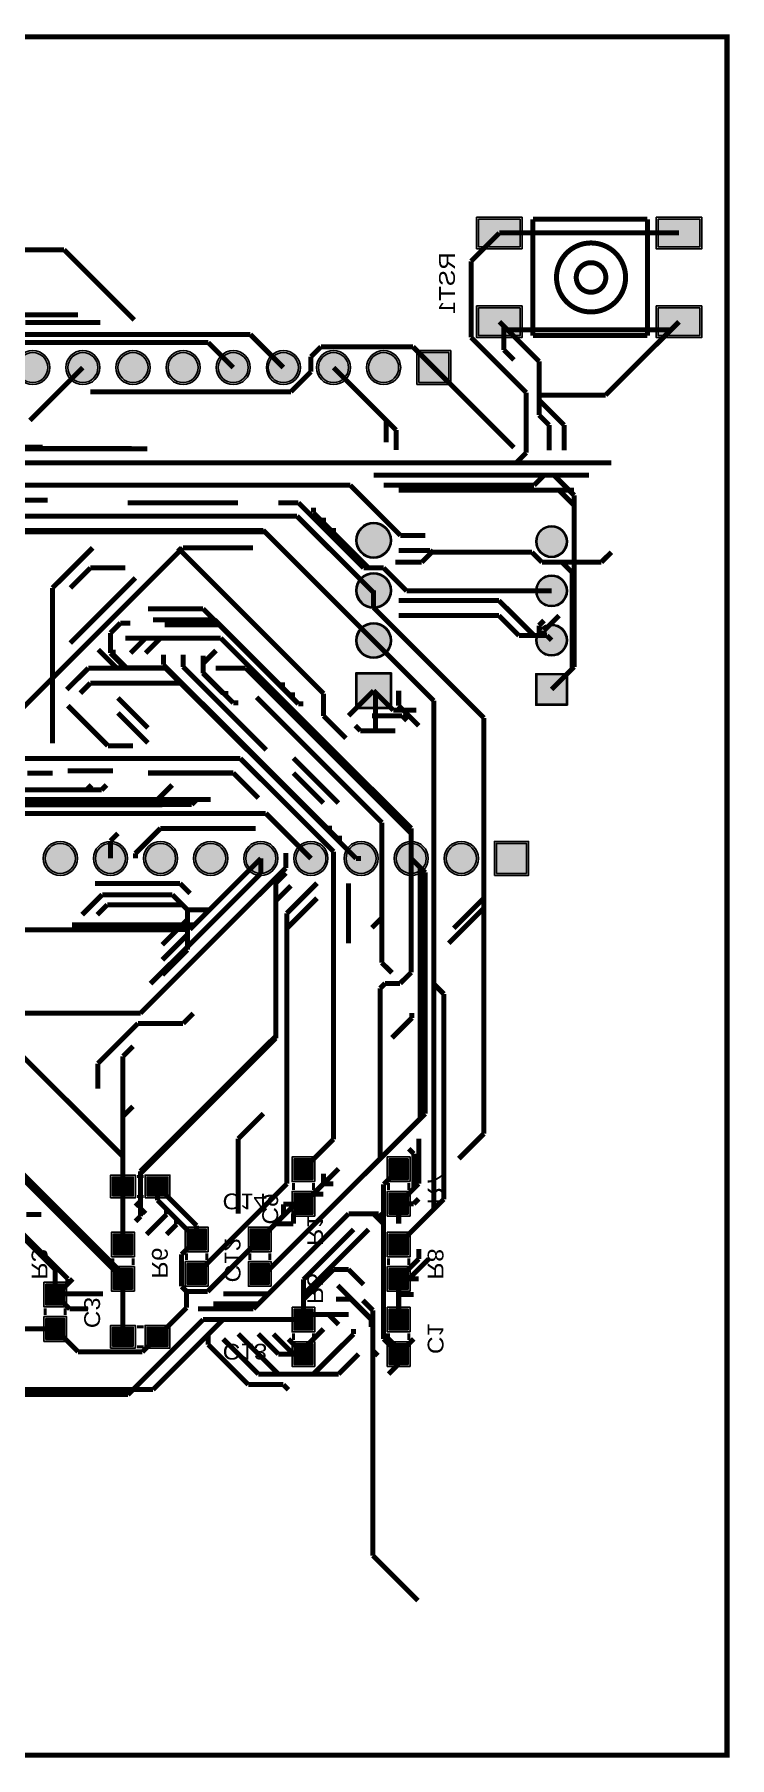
# Model space of a CAD drawing. Header units: millimetres. Extents: x -2.5 to 95.4, y -142.9 to -55.5.
# Drawn here: x 60.2 to 95.4, y -142.9 to -55.5 of the extents above; entities that cross this region are included whole.
import ezdxf
from ezdxf.enums import TextEntityAlignment as Align

# ---------------------------------------------------------------- set-up
doc = ezdxf.new("R2010")
doc.units = ezdxf.units.MM
doc.header["$MEASUREMENT"] = 0
for name, color, linetype, true_color in [('Board-Outline-Layer', 7, 'Continuous', 0xff00ff), ('Bottom-Layer', 7, 'Continuous', 0x0000ff), ('Bottom-Paste-Mask-Layer', 7, 'Continuous', 0x800000), ('Bottom-Silkscreen-Layer', 7, 'Continuous', 0x66cc33), ('Bottom-Solder-Mask-Layer', 7, 'Continuous', 0xaa00ff)]:
    doc.layers.add(name, color=color, linetype=linetype, true_color=true_color)
doc.styles.get("Standard").update_dxf_attribs({"font": 'arial.ttf'})

msp = doc.modelspace()

# ---------------------------------------------------------------- hatches: boundary and pattern name
at = {"layer": 'Bottom-Layer'}
for points in [[(84.762, -64.866), (84.762, -66.266), (82.662, -66.266), (82.662, -64.866)], [(93.868, -64.869), (93.868, -66.269), (91.768, -66.269), (91.768, -64.869)], [(84.765, -69.37), (84.765, -70.77), (82.665, -70.77), (82.665, -69.37)], [(93.868, -69.37), (93.868, -70.77), (91.768, -70.77), (91.768, -69.37)], [(59.309, -72.39, 1), (60.833, -72.39, 1)], [(61.849, -72.39, 1), (63.373, -72.39, 1)], [(64.389, -72.39, 1), (65.913, -72.39, 1)], [(66.929, -72.39, 1), (68.453, -72.39, 1)], [(69.469, -72.39, 1), (70.993, -72.39, 1)], [(72.009, -72.39, 1), (73.533, -72.39, 1)], [(74.549, -72.39, 1), (76.073, -72.39, 1)], [(77.089, -72.39, 1), (78.613, -72.39, 1)], [(79.629, -73.152), (79.629, -71.628), (81.153, -71.628), (81.153, -73.152)], [(76.493, -81.153, 1), (78.193, -81.153, 1)], [(85.61, -81.213, 1), (87.11, -81.213, 1)], [(76.493, -83.693, 1), (78.193, -83.693, 1)], [(85.61, -83.713, 1), (87.11, -83.713, 1)], [(76.493, -86.233, 1), (78.193, -86.233, 1)], [(85.61, -86.213, 1), (87.11, -86.213, 1)], [(78.193, -89.623), (76.493, -89.623), (76.493, -87.923), (78.193, -87.923)], [(87.11, -89.463), (85.61, -89.463), (85.61, -87.963), (87.11, -87.963)], [(60.706, -97.282, 1), (62.23, -97.282, 1)], [(63.246, -97.282, 1), (64.77, -97.282, 1)], [(65.786, -97.282, 1), (67.31, -97.282, 1)], [(68.326, -97.282, 1), (69.85, -97.282, 1)], [(70.866, -97.282, 1), (72.39, -97.282, 1)], [(73.406, -97.282, 1), (74.93, -97.282, 1)], [(75.946, -97.282, 1), (77.47, -97.282, 1)], [(78.486, -97.282, 1), (80.01, -97.282, 1)], [(81.026, -97.282, 1), (82.55, -97.282, 1)], [(83.566, -98.044), (83.566, -96.52), (85.09, -96.52), (85.09, -98.044)], [(74.262, -113.569), (73.312, -113.569), (73.312, -112.519), (74.262, -112.519)], [(79.088, -113.569), (78.138, -113.569), (78.138, -112.519), (79.088, -112.519)], [(64.118, -114.394), (64.118, -113.444), (65.168, -113.444), (65.168, -114.394)], [(65.868, -114.394), (65.868, -113.444), (66.918, -113.444), (66.918, -114.394)], [(74.262, -115.319), (73.312, -115.319), (73.312, -114.269), (74.262, -114.269)], [(79.088, -115.319), (78.138, -115.319), (78.138, -114.269), (79.088, -114.269)], [(68.852, -117.125), (67.902, -117.125), (67.902, -116.075), (68.852, -116.075)], [(72.052, -117.125), (71.102, -117.125), (71.102, -116.075), (72.052, -116.075)], [(65.118, -117.379), (64.168, -117.379), (64.168, -116.329), (65.118, -116.329)], [(78.138, -116.329), (79.088, -116.329), (79.088, -117.379), (78.138, -117.379)], [(68.852, -118.875), (67.902, -118.875), (67.902, -117.825), (68.852, -117.825)], [(72.052, -118.875), (71.102, -118.875), (71.102, -117.825), (72.052, -117.825)], [(65.118, -119.129), (64.168, -119.129), (64.168, -118.079), (65.118, -118.079)], [(78.138, -118.079), (79.088, -118.079), (79.088, -119.129), (78.138, -119.129)], [(60.736, -118.869), (61.686, -118.869), (61.686, -119.919), (60.736, -119.919)], [(73.312, -120.139), (74.262, -120.139), (74.262, -121.189), (73.312, -121.189)], [(79.088, -121.189), (78.138, -121.189), (78.138, -120.139), (79.088, -120.139)], [(60.736, -120.619), (61.686, -120.619), (61.686, -121.669), (60.736, -121.669)], [(64.118, -122.014), (64.118, -121.064), (65.168, -121.064), (65.168, -122.014)], [(65.868, -122.014), (65.868, -121.064), (66.918, -121.064), (66.918, -122.014)], [(73.312, -121.889), (74.262, -121.889), (74.262, -122.939), (73.312, -122.939)], [(79.088, -122.939), (78.138, -122.939), (78.138, -121.889), (79.088, -121.889)]]:
    msp.add_hatch(color=256, dxfattribs=at).paths.add_polyline_path(points)
at = {"layer": 'Bottom-Paste-Mask-Layer'}
for points in [[(84.762, -64.866), (84.762, -66.266), (82.662, -66.266), (82.662, -64.866)], [(93.868, -64.869), (93.868, -66.269), (91.768, -66.269), (91.768, -64.869)], [(84.765, -69.37), (84.765, -70.77), (82.665, -70.77), (82.665, -69.37)], [(93.868, -69.37), (93.868, -70.77), (91.768, -70.77), (91.768, -69.37)], [(59.309, -72.39, 1), (60.833, -72.39, 1)], [(61.849, -72.39, 1), (63.373, -72.39, 1)], [(64.389, -72.39, 1), (65.913, -72.39, 1)], [(66.929, -72.39, 1), (68.453, -72.39, 1)], [(69.469, -72.39, 1), (70.993, -72.39, 1)], [(72.009, -72.39, 1), (73.533, -72.39, 1)], [(74.549, -72.39, 1), (76.073, -72.39, 1)], [(77.089, -72.39, 1), (78.613, -72.39, 1)], [(79.629, -73.152), (79.629, -71.628), (81.153, -71.628), (81.153, -73.152)], [(76.493, -81.153, 1), (78.193, -81.153, 1)], [(85.61, -81.213, 1), (87.11, -81.213, 1)], [(76.493, -83.693, 1), (78.193, -83.693, 1)], [(85.61, -83.713, 1), (87.11, -83.713, 1)], [(76.493, -86.233, 1), (78.193, -86.233, 1)], [(85.61, -86.213, 1), (87.11, -86.213, 1)], [(78.193, -89.623), (76.493, -89.623), (76.493, -87.923), (78.193, -87.923)], [(87.11, -89.463), (85.61, -89.463), (85.61, -87.963), (87.11, -87.963)], [(60.706, -97.282, 1), (62.23, -97.282, 1)], [(63.246, -97.282, 1), (64.77, -97.282, 1)], [(65.786, -97.282, 1), (67.31, -97.282, 1)], [(68.326, -97.282, 1), (69.85, -97.282, 1)], [(70.866, -97.282, 1), (72.39, -97.282, 1)], [(73.406, -97.282, 1), (74.93, -97.282, 1)], [(75.946, -97.282, 1), (77.47, -97.282, 1)], [(78.486, -97.282, 1), (80.01, -97.282, 1)], [(81.026, -97.282, 1), (82.55, -97.282, 1)], [(83.566, -98.044), (83.566, -96.52), (85.09, -96.52), (85.09, -98.044)], [(74.262, -113.569), (73.312, -113.569), (73.312, -112.519), (74.262, -112.519)], [(79.088, -113.569), (78.138, -113.569), (78.138, -112.519), (79.088, -112.519)], [(64.118, -114.394), (64.118, -113.444), (65.168, -113.444), (65.168, -114.394)], [(65.868, -114.394), (65.868, -113.444), (66.918, -113.444), (66.918, -114.394)], [(74.262, -115.319), (73.312, -115.319), (73.312, -114.269), (74.262, -114.269)], [(79.088, -115.319), (78.138, -115.319), (78.138, -114.269), (79.088, -114.269)], [(68.852, -117.125), (67.902, -117.125), (67.902, -116.075), (68.852, -116.075)], [(72.052, -117.125), (71.102, -117.125), (71.102, -116.075), (72.052, -116.075)], [(65.118, -117.379), (64.168, -117.379), (64.168, -116.329), (65.118, -116.329)], [(78.138, -116.329), (79.088, -116.329), (79.088, -117.379), (78.138, -117.379)], [(68.852, -118.875), (67.902, -118.875), (67.902, -117.825), (68.852, -117.825)], [(72.052, -118.875), (71.102, -118.875), (71.102, -117.825), (72.052, -117.825)], [(65.118, -119.129), (64.168, -119.129), (64.168, -118.079), (65.118, -118.079)], [(78.138, -118.079), (79.088, -118.079), (79.088, -119.129), (78.138, -119.129)], [(60.736, -118.869), (61.686, -118.869), (61.686, -119.919), (60.736, -119.919)], [(73.312, -120.139), (74.262, -120.139), (74.262, -121.189), (73.312, -121.189)], [(79.088, -121.189), (78.138, -121.189), (78.138, -120.139), (79.088, -120.139)], [(60.736, -120.619), (61.686, -120.619), (61.686, -121.669), (60.736, -121.669)], [(64.118, -122.014), (64.118, -121.064), (65.168, -121.064), (65.168, -122.014)], [(65.868, -122.014), (65.868, -121.064), (66.918, -121.064), (66.918, -122.014)], [(73.312, -121.889), (74.262, -121.889), (74.262, -122.939), (73.312, -122.939)], [(79.088, -122.939), (78.138, -122.939), (78.138, -121.889), (79.088, -121.889)]]:
    msp.add_hatch(color=256, dxfattribs=at).paths.add_polyline_path(points)
at = {"layer": 'Bottom-Solder-Mask-Layer'}
for points in [[(84.864, -64.765), (84.864, -66.368), (82.561, -66.368), (82.561, -64.765)], [(93.97, -64.767), (93.97, -66.371), (91.667, -66.371), (91.667, -64.767)], [(84.866, -69.268), (84.866, -70.871), (82.563, -70.871), (82.563, -69.268)], [(93.97, -69.268), (93.97, -70.871), (91.667, -70.871), (91.667, -69.268)], [(59.208, -72.39, 1), (60.935, -72.39, 1)], [(61.748, -72.39, 1), (63.475, -72.39, 1)], [(64.288, -72.39, 1), (66.015, -72.39, 1)], [(66.828, -72.39, 1), (68.555, -72.39, 1)], [(69.368, -72.39, 1), (71.095, -72.39, 1)], [(71.908, -72.39, 1), (73.635, -72.39, 1)], [(74.448, -72.39, 1), (76.175, -72.39, 1)], [(76.988, -72.39, 1), (78.715, -72.39, 1)], [(79.528, -73.254), (79.528, -71.527), (81.255, -71.527), (81.255, -73.254)], [(76.442, -81.153, 1), (78.244, -81.153, 1)], [(85.56, -81.213, 1), (87.16, -81.213, 1)], [(76.442, -83.693, 1), (78.244, -83.693, 1)], [(85.56, -83.713, 1), (87.16, -83.713, 1)], [(76.442, -86.233, 1), (78.244, -86.233, 1)], [(85.56, -86.213, 1), (87.16, -86.213, 1)], [(78.244, -89.674), (76.442, -89.674), (76.442, -87.872), (78.244, -87.872)], [(87.16, -89.513), (85.56, -89.513), (85.56, -87.913), (87.16, -87.913)], [(60.605, -97.282, 1), (62.332, -97.282, 1)], [(63.145, -97.282, 1), (64.872, -97.282, 1)], [(65.685, -97.282, 1), (67.412, -97.282, 1)], [(68.225, -97.282, 1), (69.952, -97.282, 1)], [(70.765, -97.282, 1), (72.492, -97.282, 1)], [(73.305, -97.282, 1), (75.032, -97.282, 1)], [(75.845, -97.282, 1), (77.572, -97.282, 1)], [(78.385, -97.282, 1), (80.112, -97.282, 1)], [(80.925, -97.282, 1), (82.652, -97.282, 1)], [(83.465, -98.146), (83.465, -96.419), (85.192, -96.419), (85.192, -98.146)], [(74.364, -113.671), (73.211, -113.671), (73.211, -112.418), (74.364, -112.418)], [(79.19, -113.671), (78.037, -113.671), (78.037, -112.418), (79.19, -112.418)], [(64.017, -114.496), (64.017, -113.343), (65.27, -113.343), (65.27, -114.496)], [(65.767, -114.496), (65.767, -113.343), (67.02, -113.343), (67.02, -114.496)], [(74.364, -115.421), (73.211, -115.421), (73.211, -114.168), (74.364, -114.168)], [(79.19, -115.421), (78.037, -115.421), (78.037, -114.168), (79.19, -114.168)], [(68.954, -117.227), (67.8, -117.227), (67.8, -115.974), (68.954, -115.974)], [(72.154, -117.227), (71.001, -117.227), (71.001, -115.974), (72.154, -115.974)], [(65.22, -117.481), (64.067, -117.481), (64.067, -116.228), (65.22, -116.228)], [(78.037, -116.228), (79.19, -116.228), (79.19, -117.481), (78.037, -117.481)], [(68.954, -118.977), (67.8, -118.977), (67.8, -117.724), (68.954, -117.724)], [(72.154, -118.977), (71.001, -118.977), (71.001, -117.724), (72.154, -117.724)], [(60.634, -118.768), (61.787, -118.768), (61.787, -120.021), (60.634, -120.021)], [(65.22, -119.231), (64.067, -119.231), (64.067, -117.978), (65.22, -117.978)], [(78.037, -117.978), (79.19, -117.978), (79.19, -119.231), (78.037, -119.231)], [(60.634, -120.518), (61.787, -120.518), (61.787, -121.771), (60.634, -121.771)], [(73.211, -120.038), (74.364, -120.038), (74.364, -121.291), (73.211, -121.291)], [(79.19, -121.291), (78.037, -121.291), (78.037, -120.038), (79.19, -120.038)], [(64.017, -122.116), (64.017, -120.963), (65.27, -120.963), (65.27, -122.116)], [(65.767, -122.116), (65.767, -120.963), (67.02, -120.963), (67.02, -122.116)], [(73.211, -121.788), (74.364, -121.788), (74.364, -123.041), (73.211, -123.041)], [(79.19, -123.041), (78.037, -123.041), (78.037, -121.788), (79.19, -121.788)]]:
    msp.add_hatch(color=256, dxfattribs=at).paths.add_polyline_path(points)

# ---------------------------------------------------------------- linework, layer by layer
at = {"layer": 'Board-Outline-Layer', "const_width": 0.254}
msp.add_lwpolyline([(-2.413, -142.748), (-2.413, -55.626), (95.25, -55.626), (95.25, -142.748)], close=True, dxfattribs=at)
at = {"layer": 'Bottom-Layer', "const_width": 0.254}
for points in [[(82.282, -66.996), (83.712, -65.566)], [(83.712, -65.566), (92.816, -65.566)], [(56.837, -66.418), (61.663, -66.418)], [(61.663, -66.418), (65.219, -69.974)], [(82.282, -70.866), (82.282, -66.996)], [(59.309, -69.722), (62.357, -69.722)], [(59.631, -70.711), (71.092, -70.711)], [(59.69, -70.103), (62.864, -70.103)], [(62.864, -70.103), (63.5, -70.103)], [(71.092, -70.711), (72.771, -72.39)], [(85.076, -73.66), (82.282, -70.866)], [(83.947, -70.302), (83.715, -70.07)], [(84.13, -70.485), (83.947, -70.302)], [(83.947, -70.485), (83.947, -70.302)], [(83.947, -71.501), (83.947, -70.485)], [(83.947, -70.485), (84.13, -70.485)], [(85.725, -72.08), (84.13, -70.485)], [(84.13, -70.485), (92.403, -70.485)], [(89.101, -73.787), (92.403, -70.485)], [(92.403, -70.485), (92.818, -70.07)], [(56.437, -71.12), (68.961, -71.12)], [(68.961, -71.12), (70.231, -72.39)], [(74.168, -71.844), (74.676, -71.336)], [(74.676, -71.336), (79.337, -71.336)], [(79.337, -71.336), (80.391, -72.39)], [(84.455, -72.009), (83.947, -71.501)], [(59.932, -75.069), (62.611, -72.39)], [(73.152, -73.622), (74.168, -72.606)], [(74.168, -72.606), (74.168, -71.844)], [(77.967, -75.046), (75.311, -72.39)], [(80.391, -72.39), (84.455, -76.454)], [(85.725, -73.787), (85.725, -72.08)], [(62.992, -73.622), (73.152, -73.622)], [(85.076, -76.708), (85.076, -73.66)], [(85.725, -73.787), (89.101, -73.787)], [(85.725, -74.041), (85.725, -73.787)], [(86.995, -75.311), (85.725, -74.041)], [(85.725, -74.803), (85.725, -74.041)], [(77.978, -75.057), (77.967, -75.046)], [(77.978, -76.174), (77.978, -75.057)], [(78.486, -75.565), (77.978, -75.057)], [(86.233, -75.311), (85.725, -74.803)], [(78.486, -76.57), (78.486, -75.565)], [(86.233, -76.581), (86.233, -75.311)], [(86.995, -76.581), (86.995, -75.311)], [(36.576, -76.431), (60.57, -76.431)], [(48.856, -76.519), (65.874, -76.519)], [(50.358, -76.497), (65.09, -76.497)], [(84.568, -77.216), (85.076, -76.708)], [(47.484, -77.216), (84.568, -77.216)], [(77.343, -77.851), (78.359, -77.851)], [(78.359, -77.851), (85.979, -77.851)], [(84.568, -77.216), (89.387, -77.216)], [(85.471, -78.359), (85.979, -77.851)], [(85.979, -77.851), (86.487, -77.851)], [(86.487, -77.851), (86.741, -77.851)], [(86.487, -77.851), (87.249, -78.613)], [(86.741, -77.851), (87.503, -77.851)], [(87.503, -77.851), (88.265, -77.851)], [(59.652, -78.359), (76.162, -78.359)], [(76.162, -78.359), (78.702, -80.899)], [(77.851, -78.359), (85.471, -78.359)], [(78.613, -78.613), (86.741, -78.613)], [(86.741, -78.613), (87.503, -79.375)], [(86.741, -78.613), (87.249, -78.613)], [(87.249, -78.613), (87.503, -78.867)], [(87.249, -78.613), (87.503, -78.613)], [(60.833, -79.121), (58.293, -79.121)], [(67.677, -79.248), (64.883, -79.248)], [(69.709, -79.248), (67.677, -79.248)], [(70.471, -79.248), (69.709, -79.248)], [(72.517, -79.248), (73.533, -79.248)], [(73.533, -79.248), (76.835, -82.55)], [(74.295, -79.502), (74.295, -79.756)], [(87.503, -78.867), (87.503, -79.375)], [(87.503, -79.375), (87.503, -82.262)], [(73.463, -79.927), (47.301, -79.927)], [(77.343, -83.806), (73.463, -79.927)], [(74.295, -79.756), (74.803, -80.264)], [(74.803, -80.01), (74.803, -80.264)], [(74.803, -80.264), (75.311, -80.772)], [(71.823, -80.713), (54.043, -80.713)], [(60.325, -80.645), (59.563, -80.645)], [(63.119, -80.645), (60.325, -80.645)], [(71.755, -80.645), (63.119, -80.645)], [(71.823, -80.713), (71.755, -80.645)], [(77.343, -86.233), (71.823, -80.713)], [(75.311, -80.518), (75.311, -80.772)], [(75.311, -80.772), (75.819, -81.28)], [(75.819, -81.28), (77.089, -82.55)], [(78.702, -80.899), (79.972, -80.899)], [(63.105, -81.534), (61.073, -83.566)], [(67.55, -81.661), (61.073, -88.138)], [(67.423, -81.534), (67.55, -81.661)], [(67.677, -81.534), (67.55, -81.661)], [(67.55, -81.661), (74.808, -88.919)], [(71.233, -81.534), (67.677, -81.534)], [(78.613, -81.661), (80.193, -81.661)], [(79.778, -82.262), (80.286, -81.754)], [(80.193, -81.661), (80.286, -81.754)], [(80.286, -81.754), (85.366, -81.754)], [(85.366, -81.754), (85.874, -82.262)], [(88.881, -82.262), (89.389, -81.754)], [(62.992, -82.55), (61.976, -83.566)], [(65.278, -83.058), (61.976, -86.36)], [(64.77, -82.55), (62.992, -82.55)], [(76.835, -82.55), (77.089, -82.55)], [(77.089, -82.55), (77.851, -82.55)], [(77.851, -82.55), (79.014, -83.713)], [(78.452, -82.262), (79.778, -82.262)], [(85.874, -82.262), (86.89, -82.262)], [(86.89, -82.262), (87.398, -82.77)], [(86.89, -82.262), (87.503, -82.262)], [(87.398, -82.77), (87.398, -87.676)], [(87.503, -82.262), (88.881, -82.262)], [(87.503, -82.262), (87.503, -87.57)], [(61.073, -83.566), (61.073, -88.138)], [(77.343, -83.806), (77.343, -83.693)], [(77.343, -84.568), (77.343, -83.806)], [(79.014, -83.713), (86.36, -83.713)], [(65.913, -84.62), (68.707, -84.62)], [(68.707, -84.62), (69.266, -85.179)], [(82.931, -90.156), (77.343, -84.568)], [(78.613, -84.201), (83.693, -84.201)], [(83.693, -84.201), (85.471, -85.979)], [(64.008, -85.852), (64.516, -85.344)], [(64.516, -85.344), (65.024, -85.344)], [(66.167, -85.179), (69.266, -85.179)], [(66.75, -85.433), (69.52, -85.433)], [(69.266, -85.179), (69.52, -85.433)], [(69.266, -85.179), (69.29, -85.179)], [(69.29, -85.179), (69.544, -85.433)], [(69.52, -85.433), (69.544, -85.433)], [(69.52, -85.433), (73.533, -89.446)], [(69.544, -85.433), (72.592, -88.481)], [(78.613, -84.963), (83.693, -84.963)], [(83.693, -84.963), (84.709, -85.979)], [(85.725, -85.471), (85.979, -85.217)], [(85.725, -85.979), (85.725, -85.471)], [(85.979, -85.725), (86.741, -84.963)], [(85.979, -85.979), (85.979, -85.725)], [(64.008, -86.868), (64.008, -85.852)], [(65.786, -86.106), (64.77, -86.106)], [(65.786, -86.106), (65.024, -86.868)], [(66.548, -86.106), (65.786, -86.868)], [(66.548, -86.106), (65.786, -86.106)], [(67.818, -86.106), (66.548, -86.106)], [(68.58, -86.106), (67.818, -86.106)], [(69.596, -86.106), (68.58, -86.106)], [(79.248, -95.758), (69.596, -86.106)], [(80.391, -89.281), (77.343, -86.233)], [(84.709, -85.979), (85.471, -85.979)], [(85.471, -85.979), (85.725, -85.979)], [(85.725, -85.979), (85.979, -85.979)], [(85.979, -85.979), (86.126, -85.979)], [(86.126, -85.979), (86.36, -86.213)], [(64.313, -87.616), (63.387, -86.69)], [(64.756, -87.616), (64.008, -86.868)], [(64.149, -86.944), (64.149, -86.69)], [(64.821, -87.616), (64.149, -86.944)], [(66.689, -87.452), (66.689, -86.944)], [(66.853, -87.616), (66.689, -87.452)], [(67.691, -86.957), (67.691, -87.568)], [(68.707, -87.39), (69.356, -86.741)], [(68.707, -87.39), (68.707, -86.995)], [(68.707, -87.87), (68.707, -87.39)], [(61.073, -88.138), (57.771, -91.44)], [(61.073, -88.138), (61.073, -91.44)], [(62.891, -87.63), (61.798, -88.722)], [(64.77, -87.63), (62.891, -87.63)], [(64.756, -87.616), (64.313, -87.616)], [(64.821, -87.616), (64.756, -87.616)], [(64.77, -87.63), (64.756, -87.616)], [(66.802, -87.63), (64.77, -87.63)], [(66.853, -87.616), (64.821, -87.616)], [(67.564, -88.392), (66.802, -87.63)], [(74.487, -95.25), (66.853, -87.616)], [(67.691, -87.568), (71.906, -91.783)], [(68.707, -87.898), (68.707, -87.87)], [(69.751, -88.914), (68.707, -87.87)], [(69.723, -88.914), (68.707, -87.898)], [(70.866, -87.63), (69.342, -87.63)], [(79.248, -96.012), (70.866, -87.63)], [(87.398, -87.676), (86.36, -88.713)], [(87.503, -87.57), (87.398, -87.676)], [(62.992, -88.392), (62.484, -88.9)], [(67.564, -88.392), (62.992, -88.392)], [(65.913, -90.664), (64.389, -89.14)], [(76.454, -97.282), (67.564, -88.392)], [(69.751, -88.914), (69.723, -88.914)], [(69.977, -88.914), (69.751, -88.914)], [(70.231, -89.394), (69.751, -88.914)], [(71.921, -89.619), (71.413, -89.111)], [(72.592, -88.481), (72.846, -88.481)], [(72.592, -88.481), (73.1, -88.989)], [(73.1, -88.989), (73.354, -88.989)], [(74.808, -88.919), (74.808, -90.052)], [(77.343, -88.773), (76.073, -90.043)], [(77.432, -88.862), (77.343, -88.773)], [(77.432, -90.043), (77.432, -88.862)], [(78.339, -89.769), (77.432, -88.862)], [(78.613, -88.773), (78.613, -89.535)], [(63.881, -91.567), (61.849, -89.535)], [(65.913, -91.426), (64.389, -89.902)], [(70.485, -89.394), (70.231, -89.394)], [(77.763, -95.461), (71.921, -89.619)], [(73.533, -89.446), (73.787, -89.446)], [(74.808, -90.052), (75.942, -91.186)], [(77.254, -90.043), (77.432, -90.043)], [(77.432, -90.043), (78.778, -90.043)], [(77.432, -90.805), (77.432, -90.043)], [(78.847, -89.769), (78.339, -89.769)], [(78.613, -89.535), (78.847, -89.769)], [(78.778, -90.043), (79.032, -90.297)], [(79.502, -89.769), (78.847, -89.769)], [(78.847, -89.769), (79.629, -90.551)], [(80.391, -103.646), (80.391, -89.281)], [(76.67, -90.805), (76.416, -90.551)], [(77.432, -90.805), (76.67, -90.805)], [(78.448, -90.805), (77.432, -90.805)], [(82.931, -99.3), (82.931, -90.156)], [(65.151, -91.567), (63.881, -91.567)], [(70.593, -92.216), (57.634, -92.216)], [(75.311, -96.934), (70.593, -92.216)], [(75.565, -94.474), (73.279, -92.188)], [(61.073, -92.964), (59.803, -92.964)], [(64.135, -92.837), (61.849, -92.837)], [(62.797, -93.81), (63.051, -93.556)], [(63.559, -93.81), (63.813, -93.556)], [(66.675, -92.95), (65.913, -92.95)], [(66.402, -94.294), (67.14, -93.556)], [(70.231, -92.95), (66.675, -92.95)], [(70.993, -93.712), (70.231, -92.95)], [(74.803, -94.474), (73.279, -92.95)], [(49.106, -94.294), (66.099, -94.294)], [(49.13, -94.318), (66.378, -94.318)], [(56.447, -93.81), (62.797, -93.81)], [(62.797, -93.81), (63.559, -93.81)], [(66.099, -94.294), (66.402, -94.294)], [(66.378, -94.318), (66.402, -94.294)], [(66.402, -94.294), (67.623, -94.294)], [(66.656, -94.548), (66.886, -94.318)], [(67.369, -94.548), (67.623, -94.294)], [(67.623, -94.294), (68.385, -94.294)], [(68.131, -94.548), (68.385, -94.294)], [(68.385, -94.294), (69.088, -94.294)], [(71.501, -94.22), (70.993, -93.712)], [(49.194, -94.996), (71.882, -94.996)], [(49.36, -94.548), (66.656, -94.548)], [(49.384, -94.572), (66.632, -94.572)], [(66.632, -94.572), (66.656, -94.548)], [(66.656, -94.548), (67.369, -94.548)], [(67.369, -94.548), (68.131, -94.548)], [(71.882, -94.996), (74.168, -97.282)], [(74.981, -95.744), (74.487, -95.25)], [(64.008, -96.393), (64.389, -96.012)], [(66.544, -95.758), (65.274, -97.028)], [(71.37, -95.758), (66.544, -95.758)], [(75.235, -95.744), (74.981, -95.744)], [(75.489, -96.252), (74.981, -95.744)], [(77.763, -100.287), (77.763, -95.461)], [(79.248, -96.012), (79.248, -95.758)], [(79.248, -97.282), (79.248, -96.012)], [(64.008, -97.282), (64.008, -96.393)], [(65.274, -97.028), (65.274, -97.282)], [(72.898, -97.764), (72.898, -97.002)], [(75.311, -111.52), (75.311, -96.934)], [(75.743, -96.252), (75.489, -96.252)], [(65.532, -105.13), (72.898, -97.764)], [(69.029, -99.882), (71.628, -97.282)], [(71.628, -97.282), (71.628, -98.044)], [(76.708, -97.282), (76.454, -97.282)], [(79.248, -103.059), (79.248, -97.282)], [(79.705, -97.739), (79.248, -97.282)], [(79.705, -110.476), (79.705, -97.739)], [(79.959, -97.993), (79.705, -97.739)], [(63.222, -98.552), (67.54, -98.552)], [(67.54, -98.552), (68.048, -99.06)], [(71.628, -98.044), (67.909, -101.764)], [(72.39, -98.526), (72.898, -98.018)], [(72.39, -98.526), (72.39, -98.414)], [(72.39, -99.43), (72.39, -98.526)], [(72.39, -99.43), (73.152, -98.668)], [(73.711, -99.3), (74.473, -98.538)], [(76.073, -99.3), (76.073, -98.538)], [(79.959, -110.222), (79.959, -97.993)], [(62.575, -100.136), (63.337, -99.374)], [(63.337, -99.374), (63.591, -99.12)], [(63.337, -100.136), (63.845, -99.628)], [(63.591, -99.12), (67.147, -99.12)], [(63.845, -99.628), (67.655, -99.628)], [(67.147, -99.12), (67.655, -99.628)], [(67.655, -99.628), (67.909, -99.882)], [(72.39, -106.288), (72.39, -99.43)], [(72.949, -100.824), (74.473, -99.3)], [(72.949, -100.062), (73.711, -99.3)], [(76.073, -100.824), (76.073, -99.3)], [(81.407, -100.824), (82.931, -99.3)], [(82.931, -99.808), (82.931, -99.3)], [(67.909, -100.39), (67.655, -100.644)], [(67.909, -99.882), (69.029, -99.882)], [(67.909, -99.882), (67.909, -100.39)], [(67.909, -100.39), (67.909, -100.644)], [(68.267, -100.644), (69.029, -99.882)], [(72.949, -100.824), (72.949, -100.062)], [(77.255, -100.795), (77.763, -100.287)], [(77.763, -102.573), (77.763, -100.287)], [(81.153, -101.586), (82.931, -99.808)], [(82.931, -111.238), (82.931, -99.808)], [(58.257, -100.898), (67.255, -100.898)], [(62.067, -100.644), (67.655, -100.644)], [(67.417, -100.881), (66.639, -101.66)], [(67.909, -101.152), (66.639, -102.422)], [(67.255, -100.898), (67.271, -100.881)], [(67.271, -100.881), (67.417, -100.881)], [(67.655, -100.644), (67.417, -100.881)], [(67.417, -100.881), (67.909, -100.881)], [(67.655, -100.644), (67.909, -100.644)], [(67.909, -100.644), (67.909, -100.881)], [(67.909, -100.644), (68.267, -100.644)], [(67.909, -100.881), (68.029, -100.881)], [(67.909, -100.881), (67.909, -101.152)], [(67.909, -101.152), (67.909, -101.764)], [(68.029, -100.881), (68.267, -100.644)], [(72.949, -113.778), (72.949, -100.824)], [(76.073, -101.586), (76.073, -100.824)], [(67.909, -101.764), (66.04, -103.632)], [(67.909, -101.914), (66.639, -103.184)], [(67.909, -101.764), (67.909, -101.914)], [(78.271, -103.081), (77.763, -102.573)], [(78.689, -103.618), (79.248, -103.059)], [(77.673, -103.872), (77.927, -103.618)], [(77.673, -112.508), (77.673, -103.872)], [(77.927, -103.618), (78.689, -103.618)], [(80.899, -104.154), (80.391, -103.646)], [(80.391, -115.076), (80.391, -103.646)], [(80.899, -114.568), (80.899, -104.154)], [(64.643, -112.395), (57.531, -105.283)], [(58.42, -105.13), (65.532, -105.13)], [(63.373, -107.682), (65.405, -105.65)], [(65.405, -105.65), (67.691, -105.65)], [(67.691, -105.65), (68.199, -105.142)], [(79.287, -105.367), (78.271, -106.383)], [(79.287, -105.113), (79.287, -105.367)], [(65.532, -113.146), (72.39, -106.288)], [(65.532, -113.258), (72.39, -106.4)], [(72.39, -106.4), (72.39, -106.288)], [(64.643, -107.315), (65.151, -106.807)], [(64.643, -110.363), (64.643, -107.315)], [(63.373, -108.952), (63.373, -107.682)], [(64.643, -110.363), (65.151, -109.855)], [(64.643, -112.395), (64.643, -110.363)], [(70.485, -111.492), (71.755, -110.222)], [(77.673, -112.508), (79.705, -110.476)], [(79.705, -110.476), (79.959, -110.222)], [(70.485, -115.302), (70.485, -111.492)], [(73.787, -113.044), (75.311, -111.52)], [(79.629, -113.778), (79.629, -111.492)], [(82.169, -112), (82.931, -111.238)], [(64.643, -118.35), (58.547, -112.254)], [(64.643, -118.491), (58.547, -112.395)], [(64.643, -118.604), (58.547, -112.508)], [(64.643, -113.919), (64.643, -112.395)], [(71.831, -118.35), (77.673, -112.508)], [(79.375, -112.254), (79.121, -112)], [(79.375, -114.032), (79.375, -112.254)], [(81.661, -112.508), (82.169, -112)], [(65.532, -113.258), (65.532, -113.146)], [(65.532, -114.67), (65.532, -113.258)], [(75.565, -113.016), (74.803, -113.778)], [(74.803, -113.27), (74.803, -113.778)], [(77.851, -113.806), (78.613, -113.044)], [(64.643, -113.919), (64.643, -116.854)], [(68.377, -115.903), (66.393, -113.919)], [(66.393, -114.616), (66.393, -113.919)], [(68.377, -118.35), (72.949, -113.778)], [(74.267, -114.314), (73.787, -114.794)], [(74.803, -113.778), (74.267, -114.314)], [(74.803, -114.314), (74.267, -114.314)], [(75.311, -113.778), (74.803, -113.778)], [(77.851, -115.556), (77.851, -113.806)], [(78.613, -114.794), (79.375, -114.032)], [(79.375, -114.032), (79.629, -113.778)], [(79.375, -114.794), (79.629, -114.54)], [(80.391, -115.076), (80.899, -114.568)], [(60.503, -115.33), (59.741, -115.33)], [(65.278, -114.924), (65.532, -114.67)], [(65.278, -115.686), (65.532, -115.432)], [(65.532, -115.036), (65.532, -114.67)], [(65.786, -115.29), (65.532, -115.036)], [(65.532, -115.432), (65.532, -115.036)], [(66.853, -115.33), (66.345, -115.838)], [(66.853, -115.076), (66.393, -114.616)], [(66.853, -115.076), (66.853, -115.33)], [(67.361, -115.584), (66.853, -115.076)], [(76.073, -115.302), (72.009, -119.366)], [(72.771, -115.406), (72.367, -115.81)], [(72.771, -114.822), (72.771, -115.406)], [(72.771, -114.822), (73.355, -114.822)], [(73.355, -114.822), (72.771, -115.406)], [(73.279, -115.302), (73.759, -114.822)], [(73.279, -115.81), (73.279, -115.302)], [(73.383, -114.794), (73.355, -114.822)], [(73.355, -114.822), (73.759, -114.822)], [(73.787, -114.794), (73.383, -114.794)], [(73.759, -114.822), (73.787, -114.794)], [(77.343, -115.302), (76.073, -115.302)], [(77.851, -115.81), (77.343, -115.302)], [(77.597, -115.302), (77.343, -115.302)], [(77.851, -115.556), (77.597, -115.302)], [(78.613, -114.794), (79.375, -114.794)], [(78.613, -114.794), (78.613, -115.81)], [(78.613, -116.854), (80.391, -115.076)], [(61.211, -118.124), (58.922, -115.835)], [(61.849, -118.604), (59.08, -115.835)], [(66.345, -115.838), (65.837, -116.346)], [(67.361, -115.838), (66.853, -116.346)], [(67.361, -115.584), (67.361, -115.838)], [(68.377, -116.6), (67.361, -115.584)], [(68.377, -116.6), (68.377, -115.903)], [(72.367, -115.81), (71.577, -116.6)], [(73.279, -115.81), (72.367, -115.81)], [(73.787, -118.632), (76.327, -116.092)], [(73.787, -119.394), (77.089, -116.092)], [(77.851, -115.81), (77.851, -115.556)], [(77.851, -121.398), (77.851, -115.81)], [(67.615, -117.362), (68.377, -116.6)], [(71.577, -116.6), (68.936, -119.242)], [(79.629, -117.588), (79.629, -117.08)], [(67.615, -118.988), (67.615, -117.362)], [(78.613, -118.604), (79.375, -117.842)], [(79.121, -118.604), (80.137, -117.588)], [(79.375, -117.842), (79.629, -117.588)], [(61.211, -119.394), (61.211, -118.124)], [(61.849, -118.858), (61.341, -119.366)], [(61.849, -118.858), (61.849, -118.604)], [(62.103, -118.604), (61.849, -118.858)], [(64.643, -118.491), (64.643, -118.35)], [(64.643, -118.604), (64.643, -118.491)], [(64.643, -121.539), (64.643, -118.604)], [(71.577, -118.35), (71.831, -118.35)], [(73.787, -119.648), (75.311, -118.124)], [(73.787, -119.394), (73.787, -118.632)], [(75.311, -118.124), (76.073, -118.124)], [(75.529, -118.932), (76.037, -119.44)], [(76.073, -118.124), (76.835, -118.886)], [(78.613, -119.394), (78.613, -118.604)], [(78.613, -118.604), (79.121, -118.604)], [(79.121, -118.604), (79.629, -118.604)], [(61.239, -119.366), (61.211, -119.394)], [(61.945, -120.128), (61.211, -119.394)], [(61.313, -119.394), (61.211, -119.394)], [(61.341, -119.366), (61.239, -119.366)], [(61.341, -119.366), (61.313, -119.394)], [(62.103, -119.366), (61.341, -119.366)], [(62.865, -119.366), (62.103, -119.366)], [(63.627, -119.366), (62.865, -119.366)], [(67.869, -119.242), (67.615, -118.988)], [(68.936, -119.242), (67.869, -119.242)], [(67.869, -119.242), (67.869, -120.064)], [(72.009, -119.366), (69.723, -119.366)], [(72.009, -119.366), (71.501, -119.874)], [(73.787, -119.648), (73.787, -119.394)], [(73.787, -120.664), (73.787, -119.648)], [(75.438, -119.634), (76.2, -119.634)], [(76.037, -119.44), (77.307, -120.71)], [(76.2, -119.634), (77.216, -120.65)], [(76.799, -119.694), (77.307, -120.202)], [(78.613, -119.394), (79.375, -119.394)], [(78.613, -119.648), (78.613, -119.394)], [(78.613, -120.664), (78.613, -119.648)], [(62.865, -120.128), (61.945, -120.128)], [(68.707, -120.664), (65.151, -124.22)], [(67.869, -120.064), (66.393, -121.539)], [(71.247, -120.128), (68.453, -120.128)], [(69.723, -120.664), (68.707, -120.664)], [(69.723, -120.664), (68.961, -121.426)], [(70.231, -119.874), (69.215, -119.874)], [(73.787, -120.664), (69.723, -120.664)], [(71.501, -119.874), (70.231, -119.874)], [(71.501, -119.874), (71.247, -120.128)], [(73.787, -120.664), (74.041, -120.41)], [(74.041, -120.41), (75.057, -120.41)], [(75.057, -120.41), (75.565, -120.918)], [(75.057, -120.41), (76.073, -120.41)], [(77.216, -120.65), (77.216, -121.035)], [(77.307, -120.202), (77.307, -120.71)], [(61.211, -121.144), (57.401, -121.144)], [(62.368, -122.301), (61.211, -121.144)], [(66.393, -121.539), (65.631, -122.301)], [(68.961, -121.426), (66.167, -124.22)], [(68.961, -121.426), (68.961, -121.934)], [(72.517, -123.43), (70.485, -121.398)], [(72.517, -122.414), (71.501, -121.398)], [(73.279, -122.414), (72.263, -121.398)], [(73.787, -122.16), (74.803, -121.144)], [(76.327, -121.398), (74.295, -123.43)], [(76.327, -121.144), (76.327, -121.398)], [(77.307, -120.71), (77.307, -122.234)], [(78.613, -122.16), (77.851, -121.398)], [(77.851, -121.652), (77.851, -121.398)], [(65.631, -122.301), (62.368, -122.301)], [(68.961, -121.934), (70.993, -123.966)], [(71.501, -123.43), (69.723, -121.652)], [(73.279, -122.414), (72.517, -122.414)], [(73.787, -122.414), (73.025, -121.652)], [(73.787, -122.414), (73.279, -122.414)], [(73.787, -122.414), (73.787, -122.16)], [(76.581, -122.414), (75.565, -123.43)], [(77.307, -122.234), (77.561, -122.488)], [(77.307, -122.234), (77.307, -132.634)], [(78.613, -122.414), (77.851, -121.652)], [(78.613, -122.414), (78.613, -122.16)], [(78.613, -122.16), (78.867, -122.16)], [(78.613, -122.414), (78.613, -122.922)], [(78.867, -122.16), (79.375, -121.652)], [(78.613, -122.922), (78.105, -123.43)], [(70.993, -123.966), (72.771, -123.966)], [(72.517, -123.43), (71.501, -123.43)], [(74.295, -123.43), (72.517, -123.43)], [(72.771, -123.966), (73.025, -124.22)], [(75.565, -123.43), (74.295, -123.43)], [(65.151, -124.22), (35.179, -124.22)], [(64.897, -124.474), (35.433, -124.474)], [(65.151, -124.22), (64.897, -124.474)], [(66.167, -124.22), (65.151, -124.22)], [(77.307, -132.634), (79.59, -134.917)]]:
    msp.add_lwpolyline(points, dxfattribs=at)
at = {"layer": 'Bottom-Layer'}
for points in [[(84.762, -64.866), (84.762, -66.266), (82.662, -66.266), (82.662, -64.866)], [(93.868, -64.869), (93.868, -66.269), (91.768, -66.269), (91.768, -64.869)], [(84.765, -69.37), (84.765, -70.77), (82.665, -70.77), (82.665, -69.37)], [(93.868, -69.37), (93.868, -70.77), (91.768, -70.77), (91.768, -69.37)], [(79.629, -73.152), (79.629, -71.628), (81.153, -71.628), (81.153, -73.152)], [(78.193, -89.623), (76.493, -89.623), (76.493, -87.923), (78.193, -87.923)], [(87.11, -89.463), (85.61, -89.463), (85.61, -87.963), (87.11, -87.963)], [(83.566, -98.044), (83.566, -96.52), (85.09, -96.52), (85.09, -98.044)], [(74.262, -113.569), (73.312, -113.569), (73.312, -112.519), (74.262, -112.519)], [(79.088, -113.569), (78.138, -113.569), (78.138, -112.519), (79.088, -112.519)], [(64.118, -114.394), (64.118, -113.444), (65.168, -113.444), (65.168, -114.394)], [(65.868, -114.394), (65.868, -113.444), (66.918, -113.444), (66.918, -114.394)], [(74.262, -115.319), (73.312, -115.319), (73.312, -114.269), (74.262, -114.269)], [(79.088, -115.319), (78.138, -115.319), (78.138, -114.269), (79.088, -114.269)], [(68.852, -117.125), (67.902, -117.125), (67.902, -116.075), (68.852, -116.075)], [(72.052, -117.125), (71.102, -117.125), (71.102, -116.075), (72.052, -116.075)], [(65.118, -117.379), (64.168, -117.379), (64.168, -116.329), (65.118, -116.329)], [(78.138, -116.329), (79.088, -116.329), (79.088, -117.379), (78.138, -117.379)], [(68.852, -118.875), (67.902, -118.875), (67.902, -117.825), (68.852, -117.825)], [(72.052, -118.875), (71.102, -118.875), (71.102, -117.825), (72.052, -117.825)], [(65.118, -119.129), (64.168, -119.129), (64.168, -118.079), (65.118, -118.079)], [(78.138, -118.079), (79.088, -118.079), (79.088, -119.129), (78.138, -119.129)], [(60.736, -118.869), (61.686, -118.869), (61.686, -119.919), (60.736, -119.919)], [(73.312, -120.139), (74.262, -120.139), (74.262, -121.189), (73.312, -121.189)], [(79.088, -121.189), (78.138, -121.189), (78.138, -120.139), (79.088, -120.139)], [(60.736, -120.619), (61.686, -120.619), (61.686, -121.669), (60.736, -121.669)], [(64.118, -122.014), (64.118, -121.064), (65.168, -121.064), (65.168, -122.014)], [(65.868, -122.014), (65.868, -121.064), (66.918, -121.064), (66.918, -122.014)], [(73.312, -121.889), (74.262, -121.889), (74.262, -122.939), (73.312, -122.939)], [(79.088, -122.939), (78.138, -122.939), (78.138, -121.889), (79.088, -121.889)]]:
    msp.add_lwpolyline(points, close=True, dxfattribs=at)
for points in [[(59.309, -72.39, 1), (60.833, -72.39, 1)], [(61.849, -72.39, 1), (63.373, -72.39, 1)], [(64.389, -72.39, 1), (65.913, -72.39, 1)], [(66.929, -72.39, 1), (68.453, -72.39, 1)], [(69.469, -72.39, 1), (70.993, -72.39, 1)], [(72.009, -72.39, 1), (73.533, -72.39, 1)], [(74.549, -72.39, 1), (76.073, -72.39, 1)], [(77.089, -72.39, 1), (78.613, -72.39, 1)], [(76.493, -81.153, 1), (78.193, -81.153, 1)], [(76.493, -83.693, 1), (78.193, -83.693, 1)], [(76.493, -86.233, 1), (78.193, -86.233, 1)], [(60.706, -97.282, 1), (62.23, -97.282, 1)], [(63.246, -97.282, 1), (64.77, -97.282, 1)], [(65.786, -97.282, 1), (67.31, -97.282, 1)], [(68.326, -97.282, 1), (69.85, -97.282, 1)], [(70.866, -97.282, 1), (72.39, -97.282, 1)], [(73.406, -97.282, 1), (74.93, -97.282, 1)], [(75.946, -97.282, 1), (77.47, -97.282, 1)], [(78.486, -97.282, 1), (80.01, -97.282, 1)], [(81.026, -97.282, 1), (82.55, -97.282, 1)]]:
    msp.add_lwpolyline(points, format="xyb", close=True, dxfattribs=at)
for points in [[(85.61, -81.213, 1), (87.11, -81.213), (87.11, -81.213, 1), (85.61, -81.213)], [(85.61, -83.713, 1), (87.11, -83.713), (87.11, -83.713, 1), (85.61, -83.713)], [(85.61, -86.213, 1), (87.11, -86.213), (87.11, -86.213, 1), (85.61, -86.213)]]:
    msp.add_lwpolyline(points, format="xyb", dxfattribs=at)
at = {"layer": 'Bottom-Paste-Mask-Layer'}
for points in [[(84.762, -64.866), (84.762, -66.266), (82.662, -66.266), (82.662, -64.866)], [(93.868, -64.869), (93.868, -66.269), (91.768, -66.269), (91.768, -64.869)], [(84.765, -69.37), (84.765, -70.77), (82.665, -70.77), (82.665, -69.37)], [(93.868, -69.37), (93.868, -70.77), (91.768, -70.77), (91.768, -69.37)], [(79.629, -73.152), (79.629, -71.628), (81.153, -71.628), (81.153, -73.152)], [(78.193, -89.623), (76.493, -89.623), (76.493, -87.923), (78.193, -87.923)], [(87.11, -89.463), (85.61, -89.463), (85.61, -87.963), (87.11, -87.963)], [(83.566, -98.044), (83.566, -96.52), (85.09, -96.52), (85.09, -98.044)], [(74.262, -113.569), (73.312, -113.569), (73.312, -112.519), (74.262, -112.519)], [(79.088, -113.569), (78.138, -113.569), (78.138, -112.519), (79.088, -112.519)], [(64.118, -114.394), (64.118, -113.444), (65.168, -113.444), (65.168, -114.394)], [(65.868, -114.394), (65.868, -113.444), (66.918, -113.444), (66.918, -114.394)], [(74.262, -115.319), (73.312, -115.319), (73.312, -114.269), (74.262, -114.269)], [(79.088, -115.319), (78.138, -115.319), (78.138, -114.269), (79.088, -114.269)], [(68.852, -117.125), (67.902, -117.125), (67.902, -116.075), (68.852, -116.075)], [(72.052, -117.125), (71.102, -117.125), (71.102, -116.075), (72.052, -116.075)], [(65.118, -117.379), (64.168, -117.379), (64.168, -116.329), (65.118, -116.329)], [(78.138, -116.329), (79.088, -116.329), (79.088, -117.379), (78.138, -117.379)], [(68.852, -118.875), (67.902, -118.875), (67.902, -117.825), (68.852, -117.825)], [(72.052, -118.875), (71.102, -118.875), (71.102, -117.825), (72.052, -117.825)], [(65.118, -119.129), (64.168, -119.129), (64.168, -118.079), (65.118, -118.079)], [(78.138, -118.079), (79.088, -118.079), (79.088, -119.129), (78.138, -119.129)], [(60.736, -118.869), (61.686, -118.869), (61.686, -119.919), (60.736, -119.919)], [(73.312, -120.139), (74.262, -120.139), (74.262, -121.189), (73.312, -121.189)], [(79.088, -121.189), (78.138, -121.189), (78.138, -120.139), (79.088, -120.139)], [(60.736, -120.619), (61.686, -120.619), (61.686, -121.669), (60.736, -121.669)], [(64.118, -122.014), (64.118, -121.064), (65.168, -121.064), (65.168, -122.014)], [(65.868, -122.014), (65.868, -121.064), (66.918, -121.064), (66.918, -122.014)], [(73.312, -121.889), (74.262, -121.889), (74.262, -122.939), (73.312, -122.939)], [(79.088, -122.939), (78.138, -122.939), (78.138, -121.889), (79.088, -121.889)]]:
    msp.add_lwpolyline(points, close=True, dxfattribs=at)
for points in [[(59.309, -72.39, 1), (60.833, -72.39, 1)], [(61.849, -72.39, 1), (63.373, -72.39, 1)], [(64.389, -72.39, 1), (65.913, -72.39, 1)], [(66.929, -72.39, 1), (68.453, -72.39, 1)], [(69.469, -72.39, 1), (70.993, -72.39, 1)], [(72.009, -72.39, 1), (73.533, -72.39, 1)], [(74.549, -72.39, 1), (76.073, -72.39, 1)], [(77.089, -72.39, 1), (78.613, -72.39, 1)], [(76.493, -81.153, 1), (78.193, -81.153, 1)], [(76.493, -83.693, 1), (78.193, -83.693, 1)], [(76.493, -86.233, 1), (78.193, -86.233, 1)], [(60.706, -97.282, 1), (62.23, -97.282, 1)], [(63.246, -97.282, 1), (64.77, -97.282, 1)], [(65.786, -97.282, 1), (67.31, -97.282, 1)], [(68.326, -97.282, 1), (69.85, -97.282, 1)], [(70.866, -97.282, 1), (72.39, -97.282, 1)], [(73.406, -97.282, 1), (74.93, -97.282, 1)], [(75.946, -97.282, 1), (77.47, -97.282, 1)], [(78.486, -97.282, 1), (80.01, -97.282, 1)], [(81.026, -97.282, 1), (82.55, -97.282, 1)]]:
    msp.add_lwpolyline(points, format="xyb", close=True, dxfattribs=at)
for points in [[(85.61, -81.213, 1), (87.11, -81.213), (87.11, -81.213, 1), (85.61, -81.213)], [(85.61, -83.713, 1), (87.11, -83.713), (87.11, -83.713, 1), (85.61, -83.713)], [(85.61, -86.213, 1), (87.11, -86.213), (87.11, -86.213, 1), (85.61, -86.213)]]:
    msp.add_lwpolyline(points, format="xyb", dxfattribs=at)
at = {"layer": 'Bottom-Silkscreen-Layer'}
for points, const_width in [([(85.419, -70.767), (85.419, -64.868)], 0.254), ([(85.419, -64.868), (91.217, -64.868)], 0.254), ([(85.419, -70.767), (85.419, -64.868)], 0.254), ([(85.419, -64.868), (91.217, -64.868)], 0.254), ([(91.217, -64.868), (91.217, -70.767)], 0.254), ([(91.217, -64.868), (91.217, -70.767)], 0.254), ([(91.217, -70.767), (85.419, -70.767)], 0.254), ([(91.217, -70.767), (85.419, -70.767)], 0.254), ([(65.689, -113.409), (65.347, -113.409)], 0.152), ([(65.689, -113.409), (65.347, -113.409)], 0.152), ([(65.689, -114.429), (65.347, -114.429)], 0.152), ([(65.689, -114.429), (65.347, -114.429)], 0.152), ([(73.277, -113.748), (73.277, -114.09)], 0.152), ([(73.277, -113.748), (73.277, -114.09)], 0.152), ([(74.297, -113.748), (74.297, -114.09)], 0.152), ([(74.297, -113.748), (74.297, -114.09)], 0.152), ([(78.103, -113.748), (78.103, -114.09)], 0.152), ([(78.103, -113.748), (78.103, -114.09)], 0.152), ([(79.123, -113.748), (79.123, -114.09)], 0.152), ([(79.123, -113.748), (79.123, -114.09)], 0.152), ([(64.133, -117.558), (64.133, -117.9)], 0.152), ([(64.133, -117.558), (64.133, -117.9)], 0.152), ([(65.153, -117.558), (65.153, -117.9)], 0.152), ([(65.153, -117.558), (65.153, -117.9)], 0.152), ([(67.867, -117.304), (67.867, -117.646)], 0.152), ([(67.867, -117.304), (67.867, -117.646)], 0.152), ([(68.887, -117.304), (68.887, -117.646)], 0.152), ([(68.887, -117.304), (68.887, -117.646)], 0.152), ([(71.067, -117.304), (71.067, -117.646)], 0.152), ([(71.067, -117.304), (71.067, -117.646)], 0.152), ([(72.087, -117.304), (72.087, -117.646)], 0.152), ([(72.087, -117.304), (72.087, -117.646)], 0.152), ([(78.103, -117.9), (78.103, -117.558)], 0.152), ([(78.103, -117.9), (78.103, -117.558)], 0.152), ([(79.123, -117.9), (79.123, -117.558)], 0.152), ([(79.123, -117.9), (79.123, -117.558)], 0.152), ([(60.701, -120.44), (60.701, -120.098)], 0.152), ([(60.701, -120.44), (60.701, -120.098)], 0.152), ([(61.721, -120.44), (61.721, -120.098)], 0.152), ([(61.721, -120.44), (61.721, -120.098)], 0.152), ([(65.689, -121.029), (65.347, -121.029)], 0.152), ([(65.689, -121.029), (65.347, -121.029)], 0.152), ([(73.277, -121.71), (73.277, -121.368)], 0.152), ([(73.277, -121.71), (73.277, -121.368)], 0.152), ([(74.297, -121.71), (74.297, -121.368)], 0.152), ([(74.297, -121.71), (74.297, -121.368)], 0.152), ([(78.103, -121.368), (78.103, -121.71)], 0.152), ([(78.103, -121.368), (78.103, -121.71)], 0.152), ([(79.123, -121.368), (79.123, -121.71)], 0.152), ([(79.123, -121.368), (79.123, -121.71)], 0.152), ([(65.689, -122.049), (65.347, -122.049)], 0.152), ([(65.689, -122.049), (65.347, -122.049)], 0.152)]:
    msp.add_lwpolyline(points, dxfattribs=dict(at, const_width=const_width))
at = {"layer": 'Bottom-Silkscreen-Layer', "const_width": 0.254}
for points in [[(86.611, -67.821, 1), (90.111, -67.821), (90.111, -67.821, 1), (86.611, -67.821)], [(86.611, -67.821, 1), (90.111, -67.821), (90.111, -67.821, 1), (86.611, -67.821)], [(87.612, -67.821, 1), (89.11, -67.821), (89.11, -67.821, 1), (87.612, -67.821)], [(87.612, -67.821, 1), (89.11, -67.821), (89.11, -67.821, 1), (87.612, -67.821)]]:
    msp.add_lwpolyline(points, format="xyb", dxfattribs=at)
at = {"layer": 'Bottom-Solder-Mask-Layer'}
for points in [[(84.864, -64.765), (84.864, -66.368), (82.561, -66.368), (82.561, -64.765)], [(93.97, -64.767), (93.97, -66.371), (91.667, -66.371), (91.667, -64.767)], [(84.866, -69.268), (84.866, -70.871), (82.563, -70.871), (82.563, -69.268)], [(93.97, -69.268), (93.97, -70.871), (91.667, -70.871), (91.667, -69.268)], [(79.528, -73.254), (79.528, -71.527), (81.255, -71.527), (81.255, -73.254)], [(78.244, -89.674), (76.442, -89.674), (76.442, -87.872), (78.244, -87.872)], [(87.16, -89.513), (85.56, -89.513), (85.56, -87.913), (87.16, -87.913)], [(83.465, -98.146), (83.465, -96.419), (85.192, -96.419), (85.192, -98.146)], [(74.364, -113.671), (73.211, -113.671), (73.211, -112.418), (74.364, -112.418)], [(79.19, -113.671), (78.037, -113.671), (78.037, -112.418), (79.19, -112.418)], [(64.017, -114.496), (64.017, -113.343), (65.27, -113.343), (65.27, -114.496)], [(65.767, -114.496), (65.767, -113.343), (67.02, -113.343), (67.02, -114.496)], [(74.364, -115.421), (73.211, -115.421), (73.211, -114.168), (74.364, -114.168)], [(79.19, -115.421), (78.037, -115.421), (78.037, -114.168), (79.19, -114.168)], [(68.954, -117.227), (67.8, -117.227), (67.8, -115.974), (68.954, -115.974)], [(72.154, -117.227), (71.001, -117.227), (71.001, -115.974), (72.154, -115.974)], [(65.22, -117.481), (64.067, -117.481), (64.067, -116.228), (65.22, -116.228)], [(78.037, -116.228), (79.19, -116.228), (79.19, -117.481), (78.037, -117.481)], [(68.954, -118.977), (67.8, -118.977), (67.8, -117.724), (68.954, -117.724)], [(72.154, -118.977), (71.001, -118.977), (71.001, -117.724), (72.154, -117.724)], [(60.634, -118.768), (61.787, -118.768), (61.787, -120.021), (60.634, -120.021)], [(65.22, -119.231), (64.067, -119.231), (64.067, -117.978), (65.22, -117.978)], [(78.037, -117.978), (79.19, -117.978), (79.19, -119.231), (78.037, -119.231)], [(60.634, -120.518), (61.787, -120.518), (61.787, -121.771), (60.634, -121.771)], [(73.211, -120.038), (74.364, -120.038), (74.364, -121.291), (73.211, -121.291)], [(79.19, -121.291), (78.037, -121.291), (78.037, -120.038), (79.19, -120.038)], [(64.017, -122.116), (64.017, -120.963), (65.27, -120.963), (65.27, -122.116)], [(65.767, -122.116), (65.767, -120.963), (67.02, -120.963), (67.02, -122.116)], [(73.211, -121.788), (74.364, -121.788), (74.364, -123.041), (73.211, -123.041)], [(79.19, -123.041), (78.037, -123.041), (78.037, -121.788), (79.19, -121.788)]]:
    msp.add_lwpolyline(points, close=True, dxfattribs=at)
for points in [[(59.208, -72.39, 1), (60.935, -72.39, 1)], [(61.748, -72.39, 1), (63.475, -72.39, 1)], [(85.56, -81.213, 1), (87.16, -81.213, 1)], [(85.56, -83.713, 1), (87.16, -83.713, 1)], [(85.56, -86.213, 1), (87.16, -86.213, 1)], [(60.605, -97.282, 1), (62.332, -97.282, 1)], [(63.145, -97.282, 1), (64.872, -97.282, 1)]]:
    msp.add_lwpolyline(points, format="xyb", close=True, dxfattribs=at)
for points in [[(64.288, -72.39, 1), (66.015, -72.39), (66.015, -72.39, 1), (64.288, -72.39)], [(66.828, -72.39, 1), (68.555, -72.39), (68.555, -72.39, 1), (66.828, -72.39)], [(69.368, -72.39, 1), (71.095, -72.39), (71.095, -72.39, 1), (69.368, -72.39)], [(71.908, -72.39, 1), (73.635, -72.39), (73.635, -72.39, 1), (71.908, -72.39)], [(74.448, -72.39, 1), (76.175, -72.39), (76.175, -72.39, 1), (74.448, -72.39)], [(76.988, -72.39, 1), (78.715, -72.39), (78.715, -72.39, 1), (76.988, -72.39)], [(76.442, -81.153, 1), (78.244, -81.153), (78.244, -81.153, 1), (76.442, -81.153)], [(76.442, -83.693, 1), (78.244, -83.693), (78.244, -83.693, 1), (76.442, -83.693)], [(76.442, -86.233, 1), (78.244, -86.233), (78.244, -86.233, 1), (76.442, -86.233)], [(65.685, -97.282, 1), (67.412, -97.282), (67.412, -97.282, 1), (65.685, -97.282)], [(68.225, -97.282, 1), (69.952, -97.282), (69.952, -97.282, 1), (68.225, -97.282)], [(70.765, -97.282, 1), (72.492, -97.282), (72.492, -97.282, 1), (70.765, -97.282)], [(73.305, -97.282, 1), (75.032, -97.282), (75.032, -97.282, 1), (73.305, -97.282)], [(75.845, -97.282, 1), (77.572, -97.282), (77.572, -97.282, 1), (75.845, -97.282)], [(78.385, -97.282, 1), (80.112, -97.282), (80.112, -97.282, 1), (78.385, -97.282)], [(80.925, -97.282, 1), (82.652, -97.282), (82.652, -97.282, 1), (80.925, -97.282)]]:
    msp.add_lwpolyline(points, format="xyb", dxfattribs=at)

# ---------------------------------------------------------------- texts
at = {"layer": 'Bottom-Silkscreen-Layer', "text_generation_flag": 2, "width": 1.1}
for s, rotation, p in [('RST1', -270, (81.702, -66.548)), ('R7', -90, (79.843, -114.829)), ('C14', -180, (69.688, -114.034)), ('C9', -90, (71.461, -115.845)), ('R1', -90, (73.747, -116.927)), ('R6', -90, (65.872, -118.585)), ('C12', -90, (69.555, -118.783)), ('R3', -90, (59.776, -118.639)), ('R8', -90, (79.843, -118.639)), ('R5', -90, (73.747, -119.883)), ('C3', -90, (62.44, -121.102)), ('C1', -90, (79.843, -122.413)), ('C13', -180, (69.696, -121.654))]:
    msp.add_text(s, height=0.8001, rotation=rotation, dxfattribs=at).set_placement(p, align=Align.BOTTOM_LEFT)

doc.saveas('drawing.dxf')
